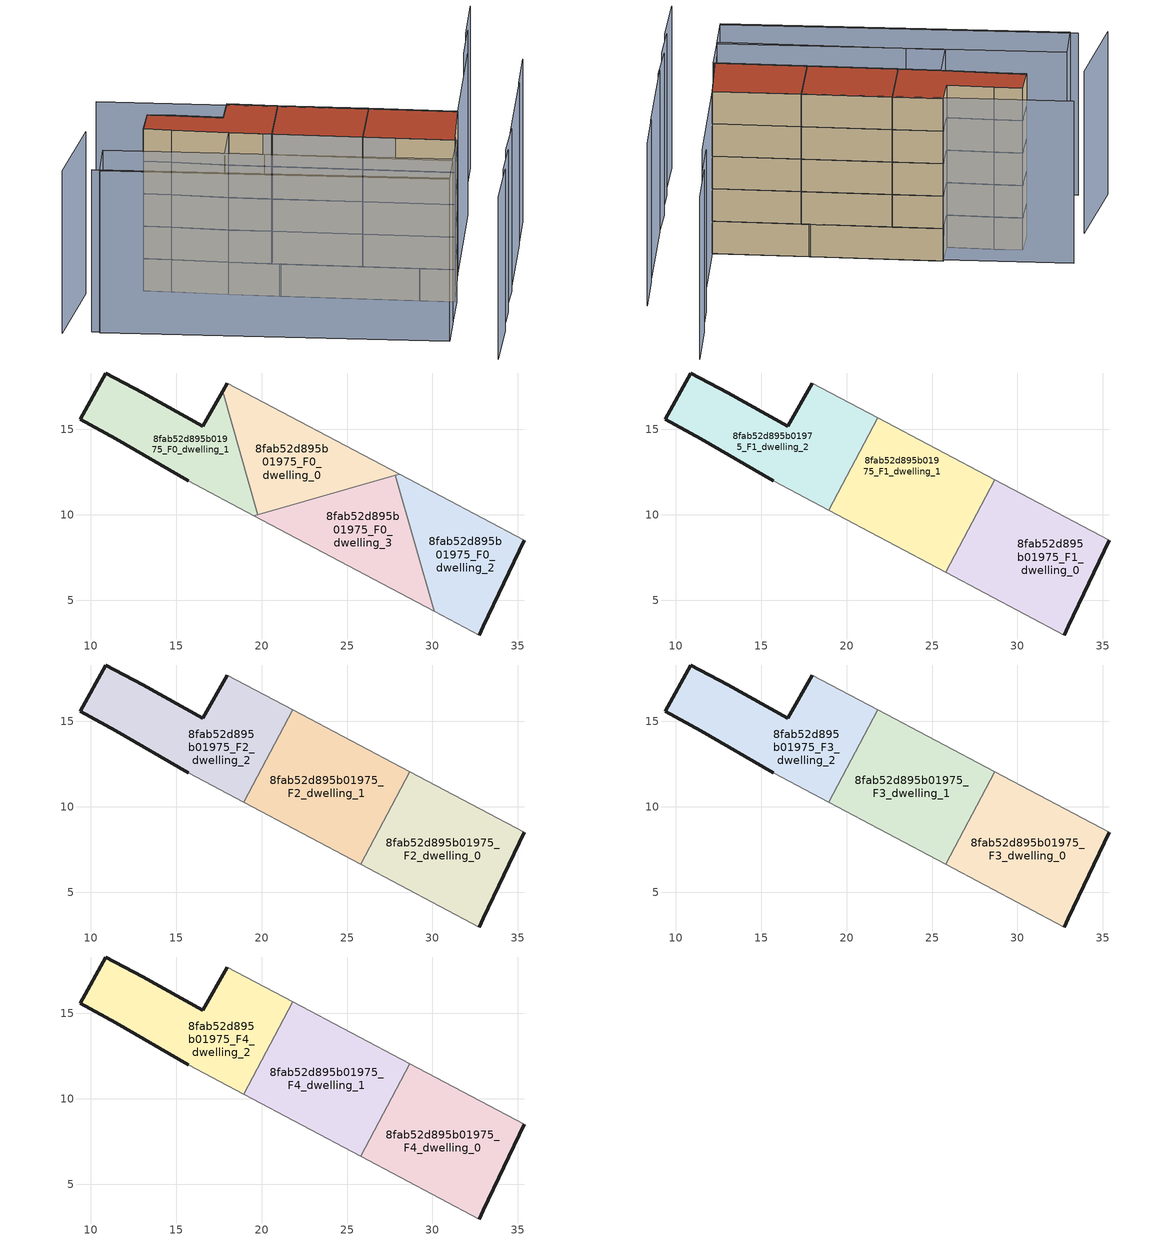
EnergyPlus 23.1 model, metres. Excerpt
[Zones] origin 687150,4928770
8fab52d895b01975_F0_dwelling_0
 floor ground (EU_floor_Construction): 28.08,12.38 17.99,17.71 17.72,17.22 19.77,10.01 z0
 wall outside (EU_wall_Construction): 17.72,17.22 17.99,17.71 z0:3
 wall to 8fab52d895b01975_F0_dwelling_1 (EU_wall_Construction): 19.77,10.01 17.72,17.22 z0:3
 wall adiabatic (EU_wall_Construction): 17.99,17.71 28.08,12.38 z0:3
 wall to 8fab52d895b01975_F0_dwelling_3 (EU_wall_Construction): 27.84,12.31 19.77,10.01 z0:3
 wall to 8fab52d895b01975_F0_dwelling_2 (EU_wall_Construction): 28.08,12.38 27.84,12.31 z0:3
8fab52d895b01975_F0_dwelling_1
 floor ground (EU_floor_Construction): 19.77,10.01 17.72,17.22 16.56,15.17 13.03,17.15 10.87,18.3 9.37,15.59 11.45,14.44 15.71,11.98 19.55,9.95 z0
 wall outside (EU_wall_Construction): 15.71,11.98 11.45,14.44 9.37,15.59 10.87,18.3 13.03,17.15 16.56,15.17 17.72,17.22 z0:3
 wall adiabatic (EU_wall_Construction): 19.55,9.95 15.71,11.98 z0:3
 wall to 8fab52d895b01975_F0_dwelling_3 (EU_wall_Construction): 19.77,10.01 19.55,9.95 z0:3
8fab52d895b01975_F0_dwelling_2
 floor ground (EU_floor_Construction): 32.97,3.46 35.38,8.51 28.08,12.38 27.83,12.31 30.1,4.36 32.73,2.96 z0
 wall outside (EU_wall_Construction): 35.38,8.51 32.97,3.46 32.73,2.96 z0:3
 wall adiabatic (EU_wall_Construction): 28.08,12.38 35.38,8.51 / 32.73,2.96 30.1,4.36 z0:3
 wall to 8fab52d895b01975_F0_dwelling_3 (EU_wall_Construction): 30.1,4.36 27.83,12.31 z0:3
8fab52d895b01975_F0_dwelling_3
 floor ground (EU_floor_Construction): 30.1,4.36 27.83,12.31 19.55,9.95 z0
 wall adiabatic (EU_wall_Construction): 30.1,4.36 19.55,9.95 z0:3
8fab52d895b01975_F1_dwelling_0
 floor to 8fab52d895b01975_F0_dwelling_2 (EU_floor_Construction): 32.97,3.46 35.38,8.51 28.67,12.06 28.17,11.13 30.1,4.36 32.73,2.96 z3
 floor to 8fab52d895b01975_F0_dwelling_3 (EU_floor_Construction): 30.1,4.36 28.17,11.13 25.79,6.64 z3
 wall outside (EU_wall_Construction): 35.38,8.51 32.97,3.46 32.73,2.96 z3:6
 wall to 8fab52d895b01975_F1_dwelling_1 (EU_wall_Construction): 25.79,6.64 28.67,12.06 z3:6
 wall adiabatic (EU_wall_Construction): 28.67,12.06 35.38,8.51 / 32.73,2.96 25.79,6.64 z3:6
8fab52d895b01975_F1_dwelling_1
 floor to 8fab52d895b01975_F0_dwelling_0 (EU_floor_Construction): 28.08,12.38 21.83,15.68 19.44,11.17 19.77,10.01 z3
 floor to 8fab52d895b01975_F0_dwelling_3 (EU_floor_Construction): 25.79,6.64 28.17,11.13 27.84,12.31 19.55,9.95 z3
 floor to 8fab52d895b01975_F0_dwelling_2 (EU_floor_Construction): 28.17,11.13 28.67,12.06 28.08,12.38 27.84,12.31 z3
 floor to 8fab52d895b01975_F0_dwelling_1 (EU_floor_Construction): 19.77,10.01 19.44,11.17 18.96,10.26 19.55,9.95 z3
 wall adiabatic (EU_wall_Construction): 25.79,6.64 18.96,10.26 / 21.83,15.68 28.67,12.06 z3:6
 wall to 8fab52d895b01975_F1_dwelling_2 (EU_wall_Construction): 18.96,10.26 21.83,15.68 z3:6
8fab52d895b01975_F1_dwelling_2
 floor to 8fab52d895b01975_F0_dwelling_1 (EU_floor_Construction): 18.96,10.26 19.44,11.17 17.72,17.22 16.56,15.17 13.03,17.15 10.87,18.3 9.37,15.59 11.45,14.44 15.71,11.98 z3
 floor to 8fab52d895b01975_F0_dwelling_0 (EU_floor_Construction): 19.44,11.17 21.83,15.68 17.99,17.71 17.72,17.22 z3
 wall outside (EU_wall_Construction): 15.71,11.98 11.45,14.44 9.37,15.59 10.87,18.3 13.03,17.15 16.56,15.17 17.99,17.71 z3:6
 wall adiabatic (EU_wall_Construction): 17.99,17.71 21.83,15.68 / 18.96,10.26 15.71,11.98 z3:6
8fab52d895b01975_F2_dwelling_0
 floor to 8fab52d895b01975_F1_dwelling_0 (EU_floor_Construction): 32.97,3.46 35.38,8.51 28.67,12.06 25.79,6.64 32.73,2.96 z6
 wall outside (EU_wall_Construction): 35.38,8.51 32.97,3.46 32.73,2.96 z6:9
 wall to 8fab52d895b01975_F2_dwelling_1 (EU_wall_Construction): 25.79,6.64 28.67,12.06 z6:9
 wall adiabatic (EU_wall_Construction): 28.67,12.06 35.38,8.51 / 32.73,2.96 25.79,6.64 z6:9
8fab52d895b01975_F2_dwelling_1
 floor to 8fab52d895b01975_F1_dwelling_1 (EU_floor_Construction): 25.79,6.64 28.67,12.06 21.83,15.68 18.96,10.26 z6
 wall adiabatic (EU_wall_Construction): 25.79,6.64 18.96,10.26 / 21.83,15.68 28.67,12.06 z6:9
 wall to 8fab52d895b01975_F2_dwelling_2 (EU_wall_Construction): 18.96,10.26 21.83,15.68 z6:9
8fab52d895b01975_F2_dwelling_2
 floor to 8fab52d895b01975_F1_dwelling_2 (EU_floor_Construction): 18.96,10.26 21.83,15.68 17.99,17.71 16.56,15.17 13.03,17.15 10.87,18.3 9.37,15.59 11.45,14.44 15.71,11.98 z6
 wall outside (EU_wall_Construction): 15.71,11.98 11.45,14.44 9.37,15.59 10.87,18.3 13.03,17.15 16.56,15.17 17.99,17.71 z6:9
 wall adiabatic (EU_wall_Construction): 17.99,17.71 21.83,15.68 / 18.96,10.26 15.71,11.98 z6:9
8fab52d895b01975_F3_dwelling_0
 floor to 8fab52d895b01975_F2_dwelling_0 (EU_floor_Construction): 32.97,3.46 35.38,8.51 28.67,12.06 25.79,6.64 32.73,2.96 z9
 wall outside (EU_wall_Construction): 35.38,8.51 32.97,3.46 32.73,2.96 z9:12
 wall to 8fab52d895b01975_F3_dwelling_1 (EU_wall_Construction): 25.79,6.64 28.67,12.06 z9:12
 wall adiabatic (EU_wall_Construction): 28.67,12.06 35.38,8.51 / 32.73,2.96 25.79,6.64 z9:12
8fab52d895b01975_F3_dwelling_1
 floor to 8fab52d895b01975_F2_dwelling_1 (EU_floor_Construction): 25.79,6.64 28.67,12.06 21.83,15.68 18.96,10.26 z9
 wall adiabatic (EU_wall_Construction): 25.79,6.64 18.96,10.26 / 21.83,15.68 28.67,12.06 z9:12
 wall to 8fab52d895b01975_F3_dwelling_2 (EU_wall_Construction): 18.96,10.26 21.83,15.68 z9:12
8fab52d895b01975_F3_dwelling_2
 floor to 8fab52d895b01975_F2_dwelling_2 (EU_floor_Construction): 18.96,10.26 21.83,15.68 17.99,17.71 16.56,15.17 13.03,17.15 10.87,18.3 9.37,15.59 11.45,14.44 15.71,11.98 z9
 wall outside (EU_wall_Construction): 15.71,11.98 11.45,14.44 9.37,15.59 10.87,18.3 13.03,17.15 16.56,15.17 17.99,17.71 z9:12
 wall adiabatic (EU_wall_Construction): 17.99,17.71 21.83,15.68 / 18.96,10.26 15.71,11.98 z9:12
8fab52d895b01975_F4_dwelling_0
 floor to 8fab52d895b01975_F3_dwelling_0 (EU_floor_Construction): 32.97,3.46 35.38,8.51 28.67,12.06 25.79,6.64 32.73,2.96 z12
 wall outside (EU_wall_Construction): 35.38,8.51 32.97,3.46 32.73,2.96 z12:15
 wall to 8fab52d895b01975_F4_dwelling_1 (EU_wall_Construction): 25.79,6.64 28.67,12.06 z12:15
 wall adiabatic (EU_wall_Construction): 28.67,12.06 35.38,8.51 / 32.73,2.96 25.79,6.64 z12:15
 roof outside (EU_roof_Construction): 35.38,8.51 32.97,3.46 32.73,2.96 25.79,6.64 28.67,12.06 z15
8fab52d895b01975_F4_dwelling_1
 floor to 8fab52d895b01975_F3_dwelling_1 (EU_floor_Construction): 25.79,6.64 28.67,12.06 21.83,15.68 18.96,10.26 z12
 wall adiabatic (EU_wall_Construction): 25.79,6.64 18.96,10.26 / 21.83,15.68 28.67,12.06 z12:15
 wall to 8fab52d895b01975_F4_dwelling_2 (EU_wall_Construction): 18.96,10.26 21.83,15.68 z12:15
 roof outside (EU_roof_Construction): 28.67,12.06 25.79,6.64 18.96,10.26 21.83,15.68 z15
8fab52d895b01975_F4_dwelling_2
 floor to 8fab52d895b01975_F3_dwelling_2 (EU_floor_Construction): 18.96,10.26 21.83,15.68 17.99,17.71 16.56,15.17 13.03,17.15 10.87,18.3 9.37,15.59 11.45,14.44 15.71,11.98 z12
 wall outside (EU_wall_Construction): 15.71,11.98 11.45,14.44 9.37,15.59 10.87,18.3 13.03,17.15 16.56,15.17 17.99,17.71 z12:15
 wall adiabatic (EU_wall_Construction): 17.99,17.71 21.83,15.68 / 18.96,10.26 15.71,11.98 z12:15
 roof outside (EU_roof_Construction): 21.83,15.68 18.96,10.26 15.71,11.98 11.45,14.44 9.37,15.59 10.87,18.3 13.03,17.15 16.56,15.17 17.99,17.71 z15
shading: 31.33,-9.61 34.2,-4.44 / 34.02,-4.36 36.07,-0.75 / 35.89,-0.64 38.1,3.25 / 1.93,9.32 29.09,-4.35 / 37.68,2.57 42.56,12.08 / 42.51,12.04 44.81,16.52 / 4.67,16.98 -0.48,10.1 / 41.04,19.55 35.38,8.51 / 35.38,8.51 8,22.55 / 42.95,24.03 40.73,19.71 / 45.23,28.73 42.56,23.54 / 29.03,-4.54 2.44,8.88 / 2.44,8.88 4.39,12.74 / 4.39,12.74 30.98,-0.68 / 30.98,-0.68 29.03,-4.54 / 15.71,11.98 32.88,2.88 / 32.88,2.88 30.84,-0.97 / 30.84,-0.97 13.67,8.13 / 13.67,8.13 15.71,11.98 z0:15
[Building]
EU S2 Campaign: North Axis=0; Terrain=City; Solar Distribution=FullExterior
[Site:Location]
Bologna: Latitude=44.5; Longitude=11.25; Time Zone=1; Elevation=37
[SizingPeriod:WeatherFileDays]
AnnualSizingPeriod: Begin Month=1; Begin Day of Month=1; End Month=12; End Day of Month=31; Day of Week for Start Day=Monday; Use Weather File Daylight Saving Period=No; Use Weather File Rain and Snow Indicators=No
[MATERIAL]
EU_InternalMass_Material: Roughness=MediumRough; Thickness=0.1; Conductivity=1; Density=1800; Specific Heat=900; Thermal Absorptance=0.9; Solar Absorptance=0.7; Visible Absorptance=0.7
[MATERIAL:NOMASS] Roughness=MediumRough; Thermal Absorptance=0.9; Solar Absorptance=0.7; Visible Absorptance=0.7
Name | Thermal Resistance
EU_wall_NoMass | 0.905828
EU_roof_NoMass | 0.37593
EU_floor_NoMass | 0.67114
[CONSTRUCTION]
EU_wall_Construction: EU_wall_NoMass
EU_roof_Construction: EU_roof_NoMass
EU_floor_Construction: EU_floor_NoMass
EU_InternalMass_Construction: EU_InternalMass_Material
[ZONE] Type=1; Multiplier=1; Ceiling Height=autocalculate; Floor Area=autocalculate; Part of Total Floor Area=Yes
Name | Volume
8fab52d895b01975_F0_dwelling_0 | 106.798
8fab52d895b01975_F1_dwelling_0; 8fab52d895b01975_F2_dwelling_0; 8fab52d895b01975_F3_dwelling_0; 8fab52d895b01975_F4_dwelling_0 | 142.384
8fab52d895b01975_F0_dwelling_1 | 106.8
8fab52d895b01975_F1_dwelling_1; 8fab52d895b01975_F2_dwelling_1; 8fab52d895b01975_F3_dwelling_1; 8fab52d895b01975_F4_dwelling_1 | 142.381
8fab52d895b01975_F0_dwelling_2 | 106.799
8fab52d895b01975_F1_dwelling_2; 8fab52d895b01975_F2_dwelling_2; 8fab52d895b01975_F3_dwelling_2; 8fab52d895b01975_F4_dwelling_2 | 142.4
8fab52d895b01975_F0_dwelling_3 | 106.792
[INTERNALMASS] Construction=EU_InternalMass_Construction
Name | Zone or ZoneList | Surface Area
8fab52d895b01975_F0_dwelling_0_EU_InternalMass | 8fab52d895b01975_F0_dwelling_0 | 35.5995
8fab52d895b01975_F0_dwelling_1_EU_InternalMass | 8fab52d895b01975_F0_dwelling_1 | 35.5994
8fab52d895b01975_F0_dwelling_2_EU_InternalMass | 8fab52d895b01975_F0_dwelling_2 | 35.5992
8fab52d895b01975_F0_dwelling_3_EU_InternalMass | 8fab52d895b01975_F0_dwelling_3 | 35.5971
8fab52d895b01975_F1_dwelling_0_EU_InternalMass | 8fab52d895b01975_F1_dwelling_0 | 47.4616
8fab52d895b01975_F1_dwelling_1_EU_InternalMass | 8fab52d895b01975_F1_dwelling_1 | 47.4602
8fab52d895b01975_F1_dwelling_2_EU_InternalMass | 8fab52d895b01975_F1_dwelling_2 | 47.4664
8fab52d895b01975_F2_dwelling_0_EU_InternalMass | 8fab52d895b01975_F2_dwelling_0 | 47.4616
8fab52d895b01975_F2_dwelling_1_EU_InternalMass | 8fab52d895b01975_F2_dwelling_1 | 47.4602
8fab52d895b01975_F2_dwelling_2_EU_InternalMass | 8fab52d895b01975_F2_dwelling_2 | 47.4664
8fab52d895b01975_F3_dwelling_0_EU_InternalMass | 8fab52d895b01975_F3_dwelling_0 | 47.4616
8fab52d895b01975_F3_dwelling_1_EU_InternalMass | 8fab52d895b01975_F3_dwelling_1 | 47.4602
8fab52d895b01975_F3_dwelling_2_EU_InternalMass | 8fab52d895b01975_F3_dwelling_2 | 47.4664
8fab52d895b01975_F4_dwelling_0_EU_InternalMass | 8fab52d895b01975_F4_dwelling_0 | 47.4616
8fab52d895b01975_F4_dwelling_1_EU_InternalMass | 8fab52d895b01975_F4_dwelling_1 | 47.4602
8fab52d895b01975_F4_dwelling_2_EU_InternalMass | 8fab52d895b01975_F4_dwelling_2 | 47.4664
[OTHEREQUIPMENT] Fuel Type=Electricity; Design Level Calculation Method=Watts/Area; Power per Zone Floor Area=1; Fraction Latent=0; Fraction Radiant=0; Fraction Lost=0; Carbon Dioxide Generation Rate=0; EndUse Subcategory=EU_Step8_InternalGains
Name | Zone or ZoneList or Space or SpaceList | Schedule
EU_Step8_InternalGain_8fab52d895b01975_F0_dwelling_0_f000 | 8fab52d895b01975_F0_dwelling_0 | EU_Step8_GainSchedule_8fab52d895b01975_F0_dwelling_0_f000
EU_Step8_InternalGain_8fab52d895b01975_F0_dwelling_1_f000 | 8fab52d895b01975_F0_dwelling_1 | EU_Step8_GainSchedule_8fab52d895b01975_F0_dwelling_1_f000
EU_Step8_InternalGain_8fab52d895b01975_F0_dwelling_2_f000 | 8fab52d895b01975_F0_dwelling_2 | EU_Step8_GainSchedule_8fab52d895b01975_F0_dwelling_2_f000
EU_Step8_InternalGain_8fab52d895b01975_F0_dwelling_3_f000 | 8fab52d895b01975_F0_dwelling_3 | EU_Step8_GainSchedule_8fab52d895b01975_F0_dwelling_3_f000
EU_Step8_InternalGain_8fab52d895b01975_F1_dwelling_0_f000 | 8fab52d895b01975_F1_dwelling_0 | EU_Step8_GainSchedule_8fab52d895b01975_F1_dwelling_0_f000
EU_Step8_InternalGain_8fab52d895b01975_F1_dwelling_1_f000 | 8fab52d895b01975_F1_dwelling_1 | EU_Step8_GainSchedule_8fab52d895b01975_F1_dwelling_1_f000
EU_Step8_InternalGain_8fab52d895b01975_F1_dwelling_2_f000 | 8fab52d895b01975_F1_dwelling_2 | EU_Step8_GainSchedule_8fab52d895b01975_F1_dwelling_2_f000
EU_Step8_InternalGain_8fab52d895b01975_F2_dwelling_0_f000 | 8fab52d895b01975_F2_dwelling_0 | EU_Step8_GainSchedule_8fab52d895b01975_F2_dwelling_0_f000
EU_Step8_InternalGain_8fab52d895b01975_F2_dwelling_1_f000 | 8fab52d895b01975_F2_dwelling_1 | EU_Step8_GainSchedule_8fab52d895b01975_F2_dwelling_1_f000
EU_Step8_InternalGain_8fab52d895b01975_F2_dwelling_2_f000 | 8fab52d895b01975_F2_dwelling_2 | EU_Step8_GainSchedule_8fab52d895b01975_F2_dwelling_2_f000
EU_Step8_InternalGain_8fab52d895b01975_F3_dwelling_0_f000 | 8fab52d895b01975_F3_dwelling_0 | EU_Step8_GainSchedule_8fab52d895b01975_F3_dwelling_0_f000
EU_Step8_InternalGain_8fab52d895b01975_F3_dwelling_1_f000 | 8fab52d895b01975_F3_dwelling_1 | EU_Step8_GainSchedule_8fab52d895b01975_F3_dwelling_1_f000
EU_Step8_InternalGain_8fab52d895b01975_F3_dwelling_2_f000 | 8fab52d895b01975_F3_dwelling_2 | EU_Step8_GainSchedule_8fab52d895b01975_F3_dwelling_2_f000
EU_Step8_InternalGain_8fab52d895b01975_F4_dwelling_0_f000 | 8fab52d895b01975_F4_dwelling_0 | EU_Step8_GainSchedule_8fab52d895b01975_F4_dwelling_0_f000
EU_Step8_InternalGain_8fab52d895b01975_F4_dwelling_1_f000 | 8fab52d895b01975_F4_dwelling_1 | EU_Step8_GainSchedule_8fab52d895b01975_F4_dwelling_1_f000
EU_Step8_InternalGain_8fab52d895b01975_F4_dwelling_2_f000 | 8fab52d895b01975_F4_dwelling_2 | EU_Step8_GainSchedule_8fab52d895b01975_F4_dwelling_2_f000
[ZONEVENTILATION:DESIGNFLOWRATE] Schedule=EU_AlwaysOn; Design Flow Rate Calculation Method=AirChanges/Hour; Air Changes per Hour=0.73129; Ventilation Type=Natural; Fan Pressure Rise=0; Fan Total Efficiency=1; Constant Term Coefficient=1; Temperature Term Coefficient=0; Velocity Term Coefficient=0; Velocity Squared Term Coefficient=0; Minimum Indoor Temperature=-100; Maximum Indoor Temperature=100; Delta Temperature=-100; Minimum Outdoor Temperature=-100; Maximum Outdoor Temperature=100; Maximum Wind Speed=40
Name | Zone or ZoneList or Space or SpaceList
EU_ConstantAir_8fab52d895b01975_F0_dwelling_0 | 8fab52d895b01975_F0_dwelling_0
EU_ConstantAir_8fab52d895b01975_F0_dwelling_1 | 8fab52d895b01975_F0_dwelling_1
EU_ConstantAir_8fab52d895b01975_F0_dwelling_2 | 8fab52d895b01975_F0_dwelling_2
EU_ConstantAir_8fab52d895b01975_F0_dwelling_3 | 8fab52d895b01975_F0_dwelling_3
EU_ConstantAir_8fab52d895b01975_F1_dwelling_0 | 8fab52d895b01975_F1_dwelling_0
EU_ConstantAir_8fab52d895b01975_F1_dwelling_1 | 8fab52d895b01975_F1_dwelling_1
EU_ConstantAir_8fab52d895b01975_F1_dwelling_2 | 8fab52d895b01975_F1_dwelling_2
EU_ConstantAir_8fab52d895b01975_F2_dwelling_0 | 8fab52d895b01975_F2_dwelling_0
EU_ConstantAir_8fab52d895b01975_F2_dwelling_1 | 8fab52d895b01975_F2_dwelling_1
EU_ConstantAir_8fab52d895b01975_F2_dwelling_2 | 8fab52d895b01975_F2_dwelling_2
EU_ConstantAir_8fab52d895b01975_F3_dwelling_0 | 8fab52d895b01975_F3_dwelling_0
EU_ConstantAir_8fab52d895b01975_F3_dwelling_1 | 8fab52d895b01975_F3_dwelling_1
EU_ConstantAir_8fab52d895b01975_F3_dwelling_2 | 8fab52d895b01975_F3_dwelling_2
EU_ConstantAir_8fab52d895b01975_F4_dwelling_0 | 8fab52d895b01975_F4_dwelling_0
EU_ConstantAir_8fab52d895b01975_F4_dwelling_1 | 8fab52d895b01975_F4_dwelling_1
EU_ConstantAir_8fab52d895b01975_F4_dwelling_2 | 8fab52d895b01975_F4_dwelling_2
[HVACTEMPLATE:THERMOSTAT] Constant Heating Setpoint=20; Constant Cooling Setpoint=50
EU_HeatOnly_8fab52d895b01975_F0_dwelling_0; EU_HeatOnly_8fab52d895b01975_F0_dwelling_1; EU_HeatOnly_8fab52d895b01975_F0_dwelling_2; EU_HeatOnly_8fab52d895b01975_F0_dwelling_3; EU_HeatOnly_8fab52d895b01975_F1_dwelling_0; EU_HeatOnly_8fab52d895b01975_F1_dwelling_1; EU_HeatOnly_8fab52d895b01975_F1_dwelling_2; EU_HeatOnly_8fab52d895b01975_F2_dwelling_0; EU_HeatOnly_8fab52d895b01975_F2_dwelling_1; EU_HeatOnly_8fab52d895b01975_F2_dwelling_2; EU_HeatOnly_8fab52d895b01975_F3_dwelling_0; EU_HeatOnly_8fab52d895b01975_F3_dwelling_1; EU_HeatOnly_8fab52d895b01975_F3_dwelling_2; EU_HeatOnly_8fab52d895b01975_F4_dwelling_0; EU_HeatOnly_8fab52d895b01975_F4_dwelling_1; EU_HeatOnly_8fab52d895b01975_F4_dwelling_2
[HVACTEMPLATE:ZONE:IDEALLOADSAIRSYSTEM] System Availability Schedule=EU_AlwaysOn; Maximum Heating Supply Air Temperature=50; Minimum Cooling Supply Air Temperature=13; Maximum Heating Supply Air Humidity Ratio=0.0156; Minimum Cooling Supply Air Humidity Ratio=0.0077; Heating Limit=NoLimit; Cooling Limit=NoLimit; Heating Availability Schedule=EU_AlwaysOn; Cooling Availability Schedule=EU_CoolingOff; Dehumidification Control Type=ConstantSensibleHeatRatio; Cooling Sensible Heat Ratio=0.7; Dehumidification Setpoint=60; Humidification Control Type=None; Humidification Setpoint=30; Outdoor Air Method=None; Outdoor Air Flow Rate per Person=0.00944; Outdoor Air Flow Rate per Zone Floor Area=0; Outdoor Air Flow Rate per Zone=0; Demand Controlled Ventilation Type=None; Outdoor Air Economizer Type=NoEconomizer; Heat Recovery Type=None; Sensible Heat Recovery Effectiveness=0.7; Latent Heat Recovery Effectiveness=0.65
Name | Template Thermostat
8fab52d895b01975_F0_dwelling_0 | EU_HeatOnly_8fab52d895b01975_F0_dwelling_0
8fab52d895b01975_F0_dwelling_1 | EU_HeatOnly_8fab52d895b01975_F0_dwelling_1
8fab52d895b01975_F0_dwelling_2 | EU_HeatOnly_8fab52d895b01975_F0_dwelling_2
8fab52d895b01975_F0_dwelling_3 | EU_HeatOnly_8fab52d895b01975_F0_dwelling_3
8fab52d895b01975_F1_dwelling_0 | EU_HeatOnly_8fab52d895b01975_F1_dwelling_0
8fab52d895b01975_F1_dwelling_1 | EU_HeatOnly_8fab52d895b01975_F1_dwelling_1
8fab52d895b01975_F1_dwelling_2 | EU_HeatOnly_8fab52d895b01975_F1_dwelling_2
8fab52d895b01975_F2_dwelling_0 | EU_HeatOnly_8fab52d895b01975_F2_dwelling_0
8fab52d895b01975_F2_dwelling_1 | EU_HeatOnly_8fab52d895b01975_F2_dwelling_1
8fab52d895b01975_F2_dwelling_2 | EU_HeatOnly_8fab52d895b01975_F2_dwelling_2
8fab52d895b01975_F3_dwelling_0 | EU_HeatOnly_8fab52d895b01975_F3_dwelling_0
8fab52d895b01975_F3_dwelling_1 | EU_HeatOnly_8fab52d895b01975_F3_dwelling_1
8fab52d895b01975_F3_dwelling_2 | EU_HeatOnly_8fab52d895b01975_F3_dwelling_2
8fab52d895b01975_F4_dwelling_0 | EU_HeatOnly_8fab52d895b01975_F4_dwelling_0
8fab52d895b01975_F4_dwelling_1 | EU_HeatOnly_8fab52d895b01975_F4_dwelling_1
8fab52d895b01975_F4_dwelling_2 | EU_HeatOnly_8fab52d895b01975_F4_dwelling_2
[SIZING:ZONE] Zone Cooling Design Supply Air Temperature Input Method=SupplyAirTemperature; Zone Cooling Design Supply Air Temperature=13; Zone Heating Design Supply Air Temperature Input Method=SupplyAirTemperature; Zone Heating Design Supply Air Temperature=50; Zone Cooling Design Supply Air Humidity Ratio=0.008; Zone Heating Design Supply Air Humidity Ratio=0.008; Cooling Design Air Flow Method=DesignDay; Cooling Design Air Flow Rate=0; Cooling Minimum Air Flow per Zone Floor Area=0.000762; Cooling Minimum Air Flow=0; Cooling Minimum Air Flow Fraction=0.2; Heating Design Air Flow Method=DesignDay; Heating Design Air Flow Rate=0; Heating Maximum Air Flow per Zone Floor Area=0.002032; Heating Maximum Air Flow=0.141576; Heating Maximum Air Flow Fraction=0.3; Account for Dedicated Outdoor Air System=No; Dedicated Outdoor Air System Control Strategy=NeutralSupplyAir; Dedicated Outdoor Air Low Setpoint Temperature for Design=autosize; Dedicated Outdoor Air High Setpoint Temperature for Design=autosize; Zone Load Sizing Method=Sensible Load Only No Latent Load; Zone Latent Cooling Design Supply Air Humidity Ratio Input Method=HumidityRatioDifference; Zone Cooling Design Supply Air Humidity Ratio Difference=0.005; Zone Latent Heating Design Supply Air Humidity Ratio Input Method=HumidityRatioDifference; Zone Humidification Design Supply Air Humidity Ratio Difference=0.005
8fab52d895b01975_F0_dwelling_0; 8fab52d895b01975_F0_dwelling_1; 8fab52d895b01975_F0_dwelling_2; 8fab52d895b01975_F0_dwelling_3; 8fab52d895b01975_F1_dwelling_0; 8fab52d895b01975_F1_dwelling_1; 8fab52d895b01975_F1_dwelling_2; 8fab52d895b01975_F2_dwelling_0; 8fab52d895b01975_F2_dwelling_1; 8fab52d895b01975_F2_dwelling_2; 8fab52d895b01975_F3_dwelling_0; 8fab52d895b01975_F3_dwelling_1; 8fab52d895b01975_F3_dwelling_2; 8fab52d895b01975_F4_dwelling_0; 8fab52d895b01975_F4_dwelling_1; 8fab52d895b01975_F4_dwelling_2
[SCHEDULE:CONSTANT]
Name | Hourly Value
EU_AlwaysOn | 1
EU_CoolingOff | 0
[SCHEDULE:FILE] Column Number=1; Rows to Skip at Top=0; Number of Hours of Data=8760; Column Separator=Comma; Interpolate to Timestep=No; Minutes per Item=60; Adjust Schedule for Daylight Savings=Yes
Name | File
EU_Step8_GainSchedule_8fab52d895b01975_F0_dwelling_0_f000 | ../../schedules/8fab52d895b01975/8fab52d895b01975_F0_dwelling_0_f000_gain.csv
EU_Step8_GainSchedule_8fab52d895b01975_F0_dwelling_1_f000 | ../../schedules/8fab52d895b01975/8fab52d895b01975_F0_dwelling_1_f000_gain.csv
EU_Step8_GainSchedule_8fab52d895b01975_F0_dwelling_2_f000 | ../../schedules/8fab52d895b01975/8fab52d895b01975_F0_dwelling_2_f000_gain.csv
EU_Step8_GainSchedule_8fab52d895b01975_F0_dwelling_3_f000 | ../../schedules/8fab52d895b01975/8fab52d895b01975_F0_dwelling_3_f000_gain.csv
EU_Step8_GainSchedule_8fab52d895b01975_F1_dwelling_0_f000 | ../../schedules/8fab52d895b01975/8fab52d895b01975_F1_dwelling_0_f000_gain.csv
EU_Step8_GainSchedule_8fab52d895b01975_F1_dwelling_1_f000 | ../../schedules/8fab52d895b01975/8fab52d895b01975_F1_dwelling_1_f000_gain.csv
EU_Step8_GainSchedule_8fab52d895b01975_F1_dwelling_2_f000 | ../../schedules/8fab52d895b01975/8fab52d895b01975_F1_dwelling_2_f000_gain.csv
EU_Step8_GainSchedule_8fab52d895b01975_F2_dwelling_0_f000 | ../../schedules/8fab52d895b01975/8fab52d895b01975_F2_dwelling_0_f000_gain.csv
EU_Step8_GainSchedule_8fab52d895b01975_F2_dwelling_1_f000 | ../../schedules/8fab52d895b01975/8fab52d895b01975_F2_dwelling_1_f000_gain.csv
EU_Step8_GainSchedule_8fab52d895b01975_F2_dwelling_2_f000 | ../../schedules/8fab52d895b01975/8fab52d895b01975_F2_dwelling_2_f000_gain.csv
EU_Step8_GainSchedule_8fab52d895b01975_F3_dwelling_0_f000 | ../../schedules/8fab52d895b01975/8fab52d895b01975_F3_dwelling_0_f000_gain.csv
EU_Step8_GainSchedule_8fab52d895b01975_F3_dwelling_1_f000 | ../../schedules/8fab52d895b01975/8fab52d895b01975_F3_dwelling_1_f000_gain.csv
EU_Step8_GainSchedule_8fab52d895b01975_F3_dwelling_2_f000 | ../../schedules/8fab52d895b01975/8fab52d895b01975_F3_dwelling_2_f000_gain.csv
EU_Step8_GainSchedule_8fab52d895b01975_F4_dwelling_0_f000 | ../../schedules/8fab52d895b01975/8fab52d895b01975_F4_dwelling_0_f000_gain.csv
EU_Step8_GainSchedule_8fab52d895b01975_F4_dwelling_1_f000 | ../../schedules/8fab52d895b01975/8fab52d895b01975_F4_dwelling_1_f000_gain.csv
EU_Step8_GainSchedule_8fab52d895b01975_F4_dwelling_2_f000 | ../../schedules/8fab52d895b01975/8fab52d895b01975_F4_dwelling_2_f000_gain.csv
